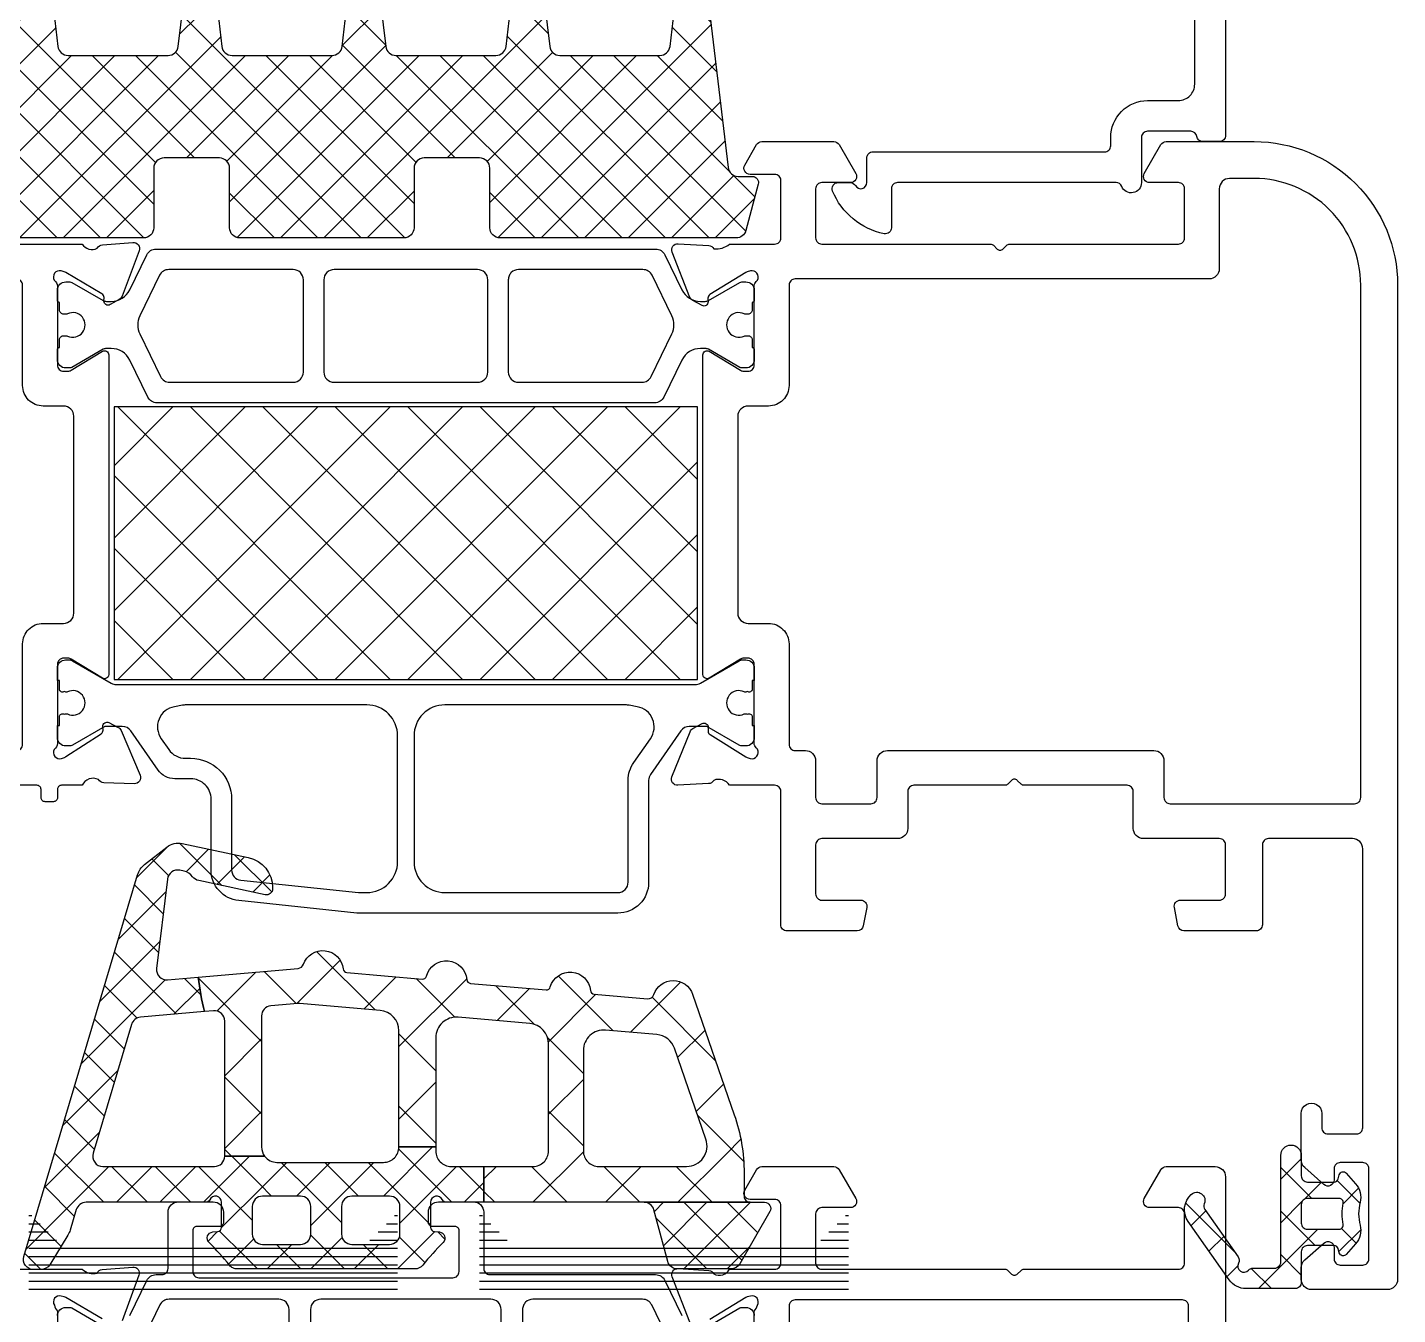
# Model space of a CAD drawing. Header units: millimetres. Extents: x -83618 to -12593, y -3271 to 55593.
# Drawn here: x -16772.8 to -16705.9, y 11084.3 to 11147.1 of the extents above; entities that cross this region are included whole.
import ezdxf

# ---------------------------------------------------------------- set-up
doc = ezdxf.new("R2010")
doc.units = ezdxf.units.MM

# ---------------------------------------------------------------- blocks, each defined once
blk = doc.blocks.new('ATN-W72-0102', base_point=(1541.26, 764.5))
at = {"color": 1, "linetype": 'Continuous'}
for points in [[(1551.725704, 795.5), (1557.465222, 795.5, 0.266099), (1558.195243, 795.311813, -0.264672), (1558.440097, 795.479579), (1559.930295, 795.604, -0.548647), (1560.236745, 795.201292), (1559.416378, 792.974871, -0.176356)], [(1558.439198, 793.083839), (1556.665899, 794.117054, 0.065577), (1556.593625, 794.147322), (1556.438795, 794.189467, 0.688523), (1556.108302, 793.736758, 0.10275), (1556.260016, 793.452776), (1556.26, 789.6, 0.414231)], [(1590.26, 789.6), (1590.26, 793.452786, 0.119986), (1590.41515, 793.742207, 0.6885), (1590.075018, 794.187712), (1589.921088, 794.142245, 0.065562), (1589.849499, 794.110435), (1588.098777, 793.039452, 0.267966)], [(1587.124151, 792.909576), (1586.256239, 795.117906, -0.548631), (1586.554006, 795.527066), (1588.04654, 795.43462, -0.264661), (1588.294916, 795.272135, 0.425512), (1589.054787, 795.500005), (1591.26, 795.5, 0.414244), (1591.56, 795.800031), (1591.56, 798.6, 0.414235), (1591.259978, 798.9), (1590.06, 798.9, -0.57735), (1589.800192, 799.35), (1590.377543, 800.35, -0.267963), (1590.637365, 800.5), (1594.15171, 800.5, -0.267949), (1594.411517, 800.35), (1595.219808, 798.95, -0.57735), (1594.96, 798.5), (1593.56, 798.5, 0.414214), (1593.26, 798.2), (1593.26, 795.8, 0.414227), (1593.560013, 795.5), (1602.494315, 795.5, -0.198912), (1602.635736, 795.441421), (1602.818579, 795.258579, 0.414242), (1603.101435, 795.258592), (1603.284264, 795.441421, -0.198946), (1603.425711, 795.5), (1610.96, 795.5, 0.414214), (1611.26, 795.8), (1611.26, 798.2, 0.414263), (1610.959949, 798.5), (1609.56, 798.5, -0.577387), (1609.300209, 798.950029), (1610.108483, 800.35, -0.267963), (1610.368306, 800.5), (1612.76, 800.5, -0.414225), (1613.26, 800), (1613.26, 800), (1613.26, 765, -0.414225)]]:
    blk.add_lwpolyline(points, format="xyb", dxfattribs=at)
at = {"color": 4, "linetype": 'Continuous'}
for points in [[(1588.024195, 792.72248), (1589.55359, 793.605476, -0.131652), (1589.65359, 793.632271), (1589.86, 793.632271, -0.414229), (1590.26, 793.23225)], [(1556.26, 793.232271, -0.414241), (1556.660038, 793.632271), (1556.86641, 793.632271, -0.131701), (1556.966443, 793.605457), (1558.495833, 792.722463, 0.131662)], [(1559.784433, 793.242114), (1560.622784, 794.95235, -0.286221), (1561.071769, 795.232271), (1561.36, 795.232271, 0.414242), (1561.66, 795.532301), (1561.66, 798.282271, -0.414214), (1562.16, 798.782271), (1563.859987, 798.782271), (1563.859987, 798.782271, -0.414221), (1564.36, 798.282271), (1564.36, 797.782271, -0.414214), (1564.16, 797.582271), (1563.06, 797.582271, 0.414245), (1562.86, 797.38225), (1562.86, 795.382271, 0.414214), (1563.16, 795.082271), (1575.56, 795.082271, 0.414214), (1575.86, 795.382271), (1575.86, 797.382271, 0.414242), (1575.65998, 797.582271), (1574.56, 797.582271, -0.414245), (1574.36, 797.782293), (1574.36, 798.282271, -0.414214), (1574.86, 798.782271), (1576.56, 798.782271, -0.414227), (1577.06, 798.282249), (1577.06, 795.532271, 0.41425), (1577.360037, 795.232271), (1585.448256, 795.232271, -0.276785), (1585.901734, 794.954553), (1586.735567, 793.242114, 0.286213)]]:
    blk.add_lwpolyline(points, format="xyb", dxfattribs=at)
for points in [[(1561.259601, 793.75235), (1560.389358, 791.977054, 0.227965), (1560.38284, 791.110265), (1561.322134, 789.118962, 0.290275), (1561.77435, 788.832271), (1567.059965, 788.832271, 0.414234), (1567.56, 789.332271), (1567.56, 793.532271, 0.414214), (1567.06, 794.032271), (1561.708579, 794.032271, 0.286217), (1561.259601, 793.75235)], [(1577.763561, 793.885817, 0.198918), (1577.41, 794.032271), (1569.11, 794.032271, 0.414214), (1568.61, 793.532271), (1568.61, 789.332271, 0.414214), (1569.11, 788.832271), (1577.409979, 788.832271, 0.414226), (1577.91, 789.332271), (1577.91, 793.532251, 0.198918), (1577.763561, 793.885817)], [(1579.106447, 793.885825, 0.098491), (1578.99806, 793.723613, 0.098491), (1578.96, 793.532271), (1578.96, 789.332271, 0.414214), (1579.46, 788.832271), (1584.74563, 788.832271, 0.290286), (1585.197866, 789.118962), (1586.137146, 791.110236, 0.227969), (1586.130649, 791.977041), (1585.260399, 793.75235, 0.286208), (1584.811439, 794.032271), (1579.46, 794.032271, 0.198912), (1579.106447, 793.885825)]]:
    blk.add_lwpolyline(points, format="xyb", close=True, dxfattribs=at)
at = {"color": 1, "linetype": 'Continuous'}
blk.add_lwpolyline([(1611.159978, 794), (1592.26, 794, 0.414214), (1591.96, 793.7), (1591.96, 788.600034, -0.414223), (1590.96, 787.6), (1589.960015, 787.6, 0.414223), (1589.46, 787.1), (1589.46, 777.900019, 0.414225), (1589.96, 777.4), (1590.96, 777.4, -0.414214), (1591.96, 776.4), (1591.96, 771.300029, 0.414242), (1592.26, 771), (1611.16, 771, 0.414214), (1611.46, 771.3), (1611.46, 793.7, 0.414235), (1611.159978, 794)], format="xyb", close=True, dxfattribs=at)
blk = doc.blocks.new('*U13')
at = {"color": 7, "linetype": 'Continuous'}
for p, q in [((3450.73484, 1821.648558), (3460.673223, 1831.586941)), ((3450.73484, 1825.184092), (3457.137689, 1831.586941)), ((3450.73484, 1828.719626), (3453.602155, 1831.586941)), ((3450.920888, 1818.299072), (3464.208757, 1831.586941)), ((3450.920888, 1831.586941), (3464.208757, 1818.299072)), ((3454.456422, 1818.299072), (3467.744291, 1831.586941)), ((3454.456422, 1831.586941), (3467.744291, 1818.299072)), ((3457.991956, 1818.299072), (3471.279825, 1831.586941)), ((3457.991956, 1831.586941), (3471.279825, 1818.299072)), ((3461.52749, 1818.299072), (3474.815359, 1831.586941)), ((3461.52749, 1831.586941), (3474.815359, 1818.299072)), ((3465.063024, 1818.299072), (3478.350893, 1831.586941)), ((3465.063024, 1831.586941), (3478.350893, 1818.299072)), ((3468.598558, 1831.586941), (3479.205159, 1820.98034)), ((3472.134091, 1831.586941), (3479.205159, 1824.515873)), ((3475.669625, 1831.586941), (3479.205159, 1828.051407)), ((3468.598558, 1818.299072), (3479.205159, 1828.905674)), ((3450.73484, 1828.237455), (3460.673223, 1818.299072)), ((3472.134091, 1818.299072), (3479.205159, 1825.37014)), ((3450.73484, 1824.701922), (3457.137689, 1818.299072)), ((3475.669625, 1818.299072), (3479.205159, 1821.834606)), ((3450.73484, 1821.166388), (3453.602155, 1818.299072)), ((3479.198088, 1818.292001), (3479.21223, 1818.306143))]:
    blk.add_line(p, q, dxfattribs=at)
blk = doc.blocks.new('ATN-W72-0202', base_point=(3432.97, 1788.53))
at = {"color": 1, "linetype": 'Continuous'}
blk.add_lwpolyline([(3443.535714, 1839.53), (3449.175222, 1839.53, 0.385731), (3449.914778, 1839.329331, -0.264652), (3450.160742, 1839.49543), (3451.651772, 1839.60974, -0.548668), (3451.955477, 1839.204945), (3451.120032, 1836.984158, -0.176365), (3450.986403, 1836.828362), (3450.538005, 1836.575867, -0.57735), (3450.239884, 1836.752287), (3450.241746, 1836.925482, 0.268018), (3450.14357, 1837.099779), (3448.377364, 1838.144974, 0.065553), (3448.305325, 1838.175724), (3448.150756, 1838.218926, 0.6885), (3447.81719, 1837.768485, -0.174289), (3447.97, 1837.482786), (3447.97, 1833.63, 0.41423), (3448.270017, 1833.33), (3448.485923, 1833.33, 0.06843), (3448.566895, 1833.341134, 0.06843), (3448.641856, 1833.373709), (3450.166061, 1834.30087, -0.585007), (3450.47, 1834.13), (3450.47, 1818.53, -0.585049), (3450.16604, 1818.359143), (3448.641831, 1819.286306, 0.137524), (3448.485871, 1819.33), (3448.27, 1819.33, 0.414284), (3447.97, 1819.029927), (3447.97, 1815.177214, -0.220161), (3447.810446, 1814.880438, 0.688567), (3448.16322, 1814.444851), (3448.315736, 1814.49468, 0.065609), (3448.386433, 1814.528553), (3450.105795, 1815.64909, 0.267949), (3450.196303, 1815.827438), (3450.186958, 1816.000391, -0.57738), (3450.477192, 1816.189522), (3450.936107, 1815.956631, -0.176327), (3451.076304, 1815.806775), (3452.006965, 1813.624128, -0.548664), (3451.72098, 1813.206629), (3450.226443, 1813.256391, -0.264651), (3449.973531, 1813.411705, 0.421506), (3449.175222, 1813.13), (3448.17, 1813.13, 0.414278), (3447.97, 1812.929956), (3447.97, 1812.53, -0.414254), (3447.769973, 1812.33), (3447.37, 1812.33, -0.414242), (3447.17, 1812.53002), (3447.17, 1812.93, 0.414214), (3446.97, 1813.13), (3443.577107, 1813.13, -0.198938)], format="xyb", dxfattribs=at)
for points in [[(3513.37, 1837.53), (3513.37, 1789.03, -0.414233), (3512.869966, 1788.53), (3509.17, 1788.53, -0.414248), (3508.67, 1789.030059), (3508.67, 1789.60483, -0.214804), (3508.838642, 1789.979265), (3509.771167, 1790.804645, -0.646406), (3510.27, 1790.579982), (3510.27, 1790.03, 0.414214), (3510.57, 1789.73), (3511.67, 1789.73, 0.414214), (3511.97, 1790.03), (3511.97, 1794.43, 0.414214), (3511.67, 1794.73), (3510.57, 1794.73, 0.414256), (3510.27, 1794.429957), (3510.27, 1793.88, -0.646401), (3509.771156, 1793.655364), (3508.838611, 1794.480762, -0.214804), (3508.67, 1794.855212), (3508.67, 1797.13, -1.000018), (3509.67, 1797.129982), (3509.67, 1796.43, 0.41423), (3509.970017, 1796.13), (3511.37, 1796.13, 0.414214), (3511.67, 1796.43), (3511.67, 1810.03, 0.414214), (3511.17, 1810.53), (3507.07, 1810.53, 0.414214), (3506.77, 1810.23), (3506.77, 1806.33, -0.414263), (3506.469949, 1806.03), (3502.944942, 1806.03, -0.359071), (3502.650447, 1806.272793), (3502.475512, 1807.172757, -0.471658), (3502.770027, 1807.53), (3504.67, 1807.53, 0.414246), (3504.97, 1807.830033), (3504.97, 1810.23, 0.414244), (3504.669969, 1810.53), (3500.97, 1810.53, -0.414225), (3500.47, 1811.030019), (3500.47, 1812.83, 0.414248), (3500.169965, 1813.13), (3495.135685, 1813.13, -0.198944), (3494.994247, 1813.188596), (3494.811421, 1813.371421, 0.414284), (3494.528545, 1813.371387), (3494.345736, 1813.188579, -0.198912), (3494.204315, 1813.13), (3489.77, 1813.13, 0.41425), (3489.47, 1812.829963), (3489.47, 1811.03, -0.414214), (3488.97, 1810.53), (3485.27, 1810.53, 0.414239), (3484.97, 1810.229974), (3484.97, 1807.83, 0.414214), (3485.27, 1807.53), (3487.17, 1807.53, -0.471685), (3487.464478, 1807.172705), (3487.289546, 1806.272757, -0.359037), (3486.995058, 1806.03), (3483.57, 1806.03, -0.414214), (3483.27, 1806.33), (3483.27, 1812.83, 0.414231), (3482.969982, 1813.13), (3480.764778, 1813.13, 0.367525), (3479.994462, 1813.372174, -0.264651), (3479.744854, 1813.211604), (3478.251645, 1813.130586, -0.548619), (3477.95703, 1813.542014), (3478.841829, 1815.743652, -0.17635), (3478.978885, 1815.89642), (3479.43282, 1816.138856, -0.577416), (3479.726929, 1815.955789), (3479.721205, 1815.782719, 0.267949), (3479.815425, 1815.606303), (3481.557916, 1814.521937, 0.065606), (3481.629312, 1814.489569), (3481.782818, 1814.442947, 0.68856), (3482.126325, 1814.885877), (3482.07, 1814.953607, -0.213422), (3481.97, 1815.177214), (3481.97, 1819.03, 0.414268), (3481.669945, 1819.33), (3481.454077, 1819.33, 0.137513), (3481.298136, 1819.286285), (3479.773939, 1818.35913, -0.585007), (3479.47, 1818.53), (3479.47, 1834.13, -0.585007), (3479.773939, 1834.30087), (3481.298169, 1833.373694, 0.137531), (3481.454137, 1833.33), (3481.67, 1833.33, 0.414246), (3481.97, 1833.630033), (3481.97, 1837.482786, -0.213422), (3482.07, 1837.706393), (3482.125601, 1837.772939, 0.688557), (3481.784149, 1838.217454), (3481.630394, 1838.171559, 0.065557), (3481.558902, 1838.139547), (3479.811252, 1837.063546, 0.267949), (3479.716189, 1836.887583), (3479.721085, 1836.714447, -0.57735), (3479.426102, 1836.53283), (3478.973309, 1836.77745, -0.176338), (3478.837005, 1836.930872), (3477.962763, 1839.136709, -0.548662), (3478.259385, 1839.546719), (3479.752149, 1839.458555, -0.264675), (3480.000998, 1839.296767, 0.199477), (3480.764804, 1839.529992), (3482.97, 1839.53, 0.414248), (3483.27, 1839.830035), (3483.27, 1842.63, 0.414214), (3482.97, 1842.93), (3481.77, 1842.93, -0.577364), (3481.510199, 1843.380011), (3482.087543, 1844.38, -0.267981), (3482.347386, 1844.53), (3485.86171, 1844.53, -0.267963), (3486.121525, 1844.379987), (3486.929808, 1842.98, -0.577377), (3486.669976, 1842.53), (3485.27, 1842.53, 0.414225), (3484.97, 1842.229989), (3484.97, 1839.83, 0.414224), (3485.27001, 1839.53), (3493.504315, 1839.53, -0.198912), (3493.645736, 1839.471421), (3493.828579, 1839.288579, 0.414251), (3494.111439, 1839.288597), (3494.294264, 1839.471421, -0.198958), (3494.435721, 1839.53), (3502.67, 1839.53, 0.414246), (3502.97, 1839.830034), (3502.97, 1842.23, 0.414214), (3502.67, 1842.53), (3501.27, 1842.53, -0.57735), (3501.010192, 1842.98), (3501.818483, 1844.38, -0.267949), (3502.07829, 1844.53), (3506.37, 1844.53, -0.414214), (3513.37, 1837.53)], [(3484.97, 1814.329974), (3484.97, 1812.53, 0.414214), (3485.27, 1812.23), (3487.67, 1812.23, 0.414233), (3487.97, 1812.53002), (3487.97, 1814.33, -0.41423), (3488.470028, 1814.83), (3501.47, 1814.83, -0.41423), (3501.97, 1814.329973), (3501.97, 1812.53, 0.414244), (3502.270031, 1812.23), (3511.27, 1812.23, 0.414246), (3511.57, 1812.530033), (3511.57, 1837.53, 0.414214), (3506.37, 1842.73), (3505.17, 1842.73, 0.414214), (3504.67, 1842.23), (3504.67, 1838.33, -0.414214), (3504.17, 1837.83), (3483.97, 1837.83, 0.414214), (3483.67, 1837.53), (3483.67, 1832.63, -0.414221), (3482.669973, 1831.63), (3481.67, 1831.63, 0.414214), (3481.17, 1831.13), (3481.17, 1821.53, 0.414214), (3481.67, 1821.03), (3482.67, 1821.03, -0.414224), (3483.67, 1820.029964), (3483.67, 1815.13, 0.414214), (3483.97, 1814.83), (3484.47, 1814.83, -0.414229), (3484.97, 1814.329974)], [(3448.623549, 1831.483557, 0.198915), (3448.269989, 1831.63), (3447.27, 1831.63, -0.414214), (3446.27, 1832.63), (3446.27, 1837.53, 0.414246), (3445.969967, 1837.83), (3435.07, 1837.83, 0.414234), (3434.77, 1837.529979), (3434.77, 1823.43, 0.414214), (3435.07, 1823.13), (3438.87, 1823.13, -0.414214), (3439.87, 1822.13), (3439.87, 1815.13, 0.414214), (3440.17, 1814.83), (3445.97, 1814.83, 0.414214), (3446.27, 1815.13), (3446.27, 1820.03, -0.414214), (3447.27, 1821.03), (3448.27, 1821.03, 0.414214), (3448.77, 1821.53), (3448.77, 1831.13, 0.198915), (3448.623549, 1831.483557)]]:
    blk.add_lwpolyline(points, format="xyb", close=True, dxfattribs=at)
at = {"color": 4, "linetype": 'Continuous'}
for points in [[(3452.779172, 1839.286941), (3477.163207, 1839.286941, -0.286745), (3477.612604, 1839.006127), (3478.445435, 1837.29857, 0.286762), (3479.344292, 1836.736941), (3479.585357, 1836.736941, 0.131652), (3479.735357, 1836.777134), (3481.264779, 1837.660146, -0.131696), (3481.364814, 1837.686941), (3481.57119, 1837.686941, -0.414275), (3481.97119, 1837.286857), (3481.97119, 1836.786941, -0.414248), (3481.871178, 1836.686941), (3481.87119, 1836.311941, -0.414254), (3481.671162, 1836.111941), (3481.559383, 1836.111941, -0.109552), (3481.474835, 1836.130691, 1.569922), (3481.474835, 1835.043191, -0.109552), (3481.559383, 1835.061941), (3481.67119, 1835.061941, -0.414289), (3481.87119, 1834.86189), (3481.87119, 1834.486941, -0.414257), (3481.97119, 1834.386926), (3481.97119, 1833.886941, -0.414214), (3481.57119, 1833.486941), (3481.364779, 1833.486941, -0.131669), (3481.264769, 1833.513742), (3479.735357, 1834.396749, 0.13168), (3479.585324, 1834.436941), (3479.346059, 1834.436941, 0.286749), (3478.447259, 1833.875301), (3477.565661, 1832.067756, -0.286745), (3477.116264, 1831.786941), (3452.826116, 1831.786941, -0.286758), (3452.376708, 1832.067777), (3451.495114, 1833.875312, 0.286755), (3450.596285, 1834.436941), (3450.357023, 1834.436941, 0.131652), (3450.207023, 1834.396749), (3448.6776, 1833.513736, -0.131678), (3448.57758, 1833.486941), (3448.37119, 1833.486941, -0.414238), (3447.97119, 1833.886975), (3447.97119, 1834.386941, -0.414244), (3448.0712, 1834.486941), (3448.07119, 1834.861941, -0.41428), (3448.271235, 1835.061941), (3448.382996, 1835.061941, -0.109621), (3448.467593, 1835.043168, 1.569922), (3448.467495, 1836.130668, -0.109552), (3448.382942, 1836.111941), (3448.27119, 1836.111941, -0.414259), (3448.07119, 1836.311972), (3448.07119, 1836.686941, -0.198933), (3448.000473, 1836.716236, -0.198933), (3447.97119, 1836.786957), (3447.97119, 1837.286941, -0.414259), (3448.371251, 1837.686941), (3448.5776, 1837.686941, -0.131652), (3448.6776, 1837.660146), (3450.207023, 1836.777134, 0.131696), (3450.357075, 1836.736941), (3450.59815, 1836.736941, 0.286761), (3451.49697, 1837.298623), (3452.329775, 1839.006127, -0.286745), (3452.779172, 1839.286941)], [(3451.886416, 1835.585065, 0.113936), (3451.987622, 1835.146694), (3453.001581, 1833.067769, 0.286753), (3453.450985, 1832.786941), (3459.47119, 1832.786941, 0.414214), (3459.97119, 1833.286941), (3459.97119, 1837.786927, 0.414222), (3459.47119, 1838.286941), (3453.404077, 1838.286941, 0.286765), (3452.954645, 1838.006127), (3451.987622, 1836.023436, 0.113936), (3451.886416, 1835.585065)], [(3468.97119, 1833.286962), (3468.97119, 1837.786941, 0.414226), (3468.471168, 1838.286941), (3461.47119, 1838.286941, 0.414214), (3460.97119, 1837.786941), (3460.97119, 1833.286941, 0.414232), (3461.471222, 1832.786941), (3468.47119, 1832.786941, 0.414226), (3468.97119, 1833.286962)], [(3470.117636, 1838.140495, 0.098491), (3470.00925, 1837.978283, 0.098491), (3469.97119, 1837.786941), (3469.97119, 1833.286941, 0.414214), (3470.47119, 1832.786941), (3476.491376, 1832.786941, 0.286755), (3476.940791, 1833.067756), (3477.954757, 1835.146694, 0.230868), (3477.954757, 1836.023436), (3476.987743, 1838.00611, 0.286756), (3476.538337, 1838.286941), (3470.47119, 1838.286941, 0.198912), (3470.117636, 1838.140495)], [(3475.32, 1806.899072), (3462.631977, 1806.899072, -0.026186), (3462.579713, 1806.901811), (3456.813207, 1807.507895, -0.185339), (3455.855282, 1807.995982, -0.185339), (3455.47, 1808.999678), (3455.47, 1812.449072, 0.414229), (3454.469947, 1813.449072), (3453.700525, 1813.449072, -0.244698), (3452.881373, 1813.875496), (3451.543721, 1815.78586, 0.244704), (3451.134135, 1815.999072), (3450.276217, 1815.999072), (3448.700384, 1815.089265, -0.131652), (3448.550384, 1815.049072), (3448.37, 1815.049072, -0.414229), (3447.97, 1815.449093), (3447.97, 1816.049072), (3448.07, 1816.049072), (3448.07, 1816.474072, -0.608223), (3448.306541, 1816.59659, -0.272996), (3448.458466, 1816.609072, 1.595433), (3448.458466, 1817.689072, -0.272995), (3448.306541, 1817.701554, -0.608287), (3448.07, 1817.8241), (3448.07, 1818.249072), (3447.97, 1818.249072), (3447.97, 1818.849072, -0.414235), (3448.370028, 1819.249072), (3448.550384, 1819.249072, -0.131652), (3448.700384, 1819.20888), (3450.593205, 1818.11606, 0.131652), (3450.843205, 1818.049072), (3479.096795, 1818.049072, 0.131652), (3479.346795, 1818.11606), (3481.239615, 1819.20888, -0.131693), (3481.389663, 1819.249072), (3481.57, 1819.249072, -0.414238), (3481.97, 1818.849038), (3481.97, 1818.249072), (3481.87, 1818.249072), (3481.87, 1817.824072, -0.608223), (3481.633458, 1817.701554, -0.272995), (3481.481534, 1817.689072, 1.595433), (3481.481534, 1816.609072, -0.272995), (3481.633458, 1816.59659, -0.608289), (3481.87, 1816.474044), (3481.87, 1816.049072), (3481.97, 1816.049072), (3481.97, 1815.449072, -0.414235), (3481.569971, 1815.049072), (3481.389615, 1815.049072, -0.131701), (3481.239565, 1815.089293), (3479.663782, 1815.999072), (3478.805854, 1815.999072, 0.244721), (3478.396254, 1815.785826), (3476.910424, 1813.663841, 0.153915), (3476.82, 1813.377052), (3476.82, 1808.399072, -0.414218), (3475.32, 1806.899072)], [(3455.884198, 1813.863301, -0.198915), (3456.47, 1812.449072), (3456.47, 1808.999678, 0.383864), (3456.917735, 1808.502417), (3462.658181, 1807.899072), (3463.07, 1807.899072, 0.414214), (3464.57, 1809.399072), (3464.57, 1815.549072, 0.414214), (3463.07, 1817.049072), (3454.246696, 1817.049072, 0.043664), (3454.073037, 1817.033878), (3453.676304, 1816.963923, 0.548619), (3453.0308, 1815.405539), (3453.40194, 1814.875496, 0.244709), (3454.22113, 1814.449072), (3454.47, 1814.449072, -0.198915), (3455.884198, 1813.863301)], [(3475.780474, 1817.045266, 0.021824), (3475.693303, 1817.049072), (3466.870027, 1817.049072, 0.414219), (3465.37, 1815.549072), (3465.37, 1809.399072, 0.414214), (3466.87, 1807.899072), (3475.32, 1807.899072, 0.414214), (3475.82, 1808.399072), (3475.82, 1813.377019, -0.15392), (3476.091272, 1814.237417), (3476.909159, 1815.405482, 0.548641), (3476.263695, 1816.963923), (3475.866982, 1817.033875, 0.021824), (3475.780474, 1817.045266)]]:
    blk.add_lwpolyline(points, format="xyb", close=True, dxfattribs=at)
at = {"color": 7, "linetype": 'Continuous'}
blk.add_lwpolyline([(3479.205159, 1831.586941), (3450.73484, 1831.586941), (3450.73484, 1818.299072), (3479.205159, 1818.299072), (3479.205159, 1831.586941)], close=True, dxfattribs=at)
at = {"color": 7}
blk.add_blockref('*U13', (0, 0), dxfattribs=at)
blk = doc.blocks.new('*U14')
at = {"color": 3, "linetype": 'Continuous'}
for p, q in [((4370.998242, 2312.05774), (4372.527475, 2313.586973)), ((4373.093, 2313.737757), (4375.159044, 2311.671714)), ((4371.737075, 2312.972362), (4372.552968, 2312.156469)), ((4373.405849, 2312.344027), (4374.507723, 2313.445901)), ((4374.908179, 2311.725036), (4376.257184, 2313.074042)), ((4375.775692, 2313.176386), (4377.587723, 2311.364355)), ((4370.890799, 2311.697317), (4372.292993, 2310.295124)), ((4376.65764, 2311.353177), (4377.494359, 2312.189896)), ((4370.097301, 2309.035479), (4372.424012, 2311.36219)), ((4370.40365, 2310.063146), (4372.061011, 2308.405785)), ((4369.196361, 2306.013218), (4372.127089, 2308.943946)), ((4369.916501, 2308.428975), (4372.943568, 2305.401908)), ((4368.29542, 2302.990957), (4372.379412, 2307.074949)), ((4373.324894, 2307.141903), (4374.12958, 2306.337217)), ((4369.429352, 2306.794803), (4371.017883, 2305.206273)), ((4372.816545, 2305.390762), (4374.076291, 2306.650508)), ((4368.942203, 2305.160632), (4370.389144, 2303.713691)), ((4368.455054, 2303.526461), (4369.901995, 2302.07952)), ((4367.394479, 2299.968696), (4370.070473, 2302.64469)), ((4367.967905, 2301.892289), (4369.414846, 2300.445349)), ((4367.480756, 2300.258118), (4368.927697, 2298.811177)), ((4366.493539, 2296.946435), (4369.169533, 2299.622429)), ((4383.03699, 2296.519323), (4385.43699, 2298.919323)), ((4366.993607, 2298.623947), (4369.398231, 2296.219323)), ((4375.412939, 2297.380554), (4376.501708, 2298.469323)), ((4375.633512, 2298.469323), (4377.002061, 2297.100774)), ((4383.781485, 2298.806632), (4386.368794, 2296.219323)), ((4365.592598, 2293.924174), (4369.637747, 2297.969323)), ((4369.769551, 2297.969323), (4371.519551, 2296.219323)), ((4370.009068, 2296.219323), (4371.759068, 2297.969323)), ((4371.890872, 2297.969323), (4373.640872, 2296.219323)), ((4372.130388, 2296.219323), (4373.609187, 2297.698122)), ((4373.609187, 2297.698122), (4373.880388, 2297.969323)), ((4374.012192, 2297.969323), (4374.427457, 2297.554058)), ((4374.427457, 2297.554058), (4376.64, 2295.341515)), ((4377.216692, 2297.062987), (4378.323029, 2298.169323)), ((4378.054833, 2298.169323), (4379.576665, 2296.647491)), ((4379.020445, 2296.745419), (4380.444349, 2298.169323)), ((4380.176153, 2298.169323), (4381.826153, 2296.519323)), ((4380.824197, 2296.427851), (4382.565669, 2298.169323)), ((4382.297473, 2298.169323), (4385.34, 2295.126797)), ((4383.84, 2295.201013), (4386.60831, 2297.969323)), ((4386.740114, 2297.969323), (4387.94, 2296.769437)), ((4366.506458, 2296.989775), (4367.953399, 2295.542835)), ((4374.251708, 2296.219323), (4375.412939, 2297.380554)), ((4375.139852, 2294.986146), (4377.216692, 2297.062987)), ((4377.002061, 2297.100774), (4377.583512, 2296.519323)), ((4386.97963, 2296.219323), (4387.94, 2297.179693)), ((4378.794349, 2296.519323), (4379.020445, 2296.745419)), ((4379.49, 2295.093654), (4380.824197, 2296.427851)), ((4379.576665, 2296.647491), (4380.99, 2295.234156)), ((4366.019309, 2295.355604), (4367.303624, 2294.07129)), ((4374.479443, 2294.325738), (4374.947432, 2294.793727)), ((4375.03972, 2294.820474), (4376.219369, 2293.640826)), ((4375.480769, 2293.205743), (4376.702424, 2294.427399)), ((4379.48699, 2292.969323), (4381.019048, 2294.501382)), ((4379.487118, 2294.615717), (4381.133512, 2292.969323)), ((4383.72963, 2292.969323), (4385.552307, 2294.792)), ((4383.819124, 2294.526353), (4385.062742, 2293.282735)), ((4385.686541, 2294.780256), (4386.036705, 2294.430092)), ((4365.53216, 2293.721433), (4366.316541, 2292.937052)), ((4376.219369, 2293.640826), (4376.890872, 2292.969323)), ((4377.365669, 2292.969323), (4378.565669, 2294.169323)), ((4377.812192, 2294.169323), (4379.012192, 2292.969323)), ((4381.60831, 2292.969323), (4382.80831, 2294.169323)), ((4382.054833, 2294.169323), (4383.254833, 2292.969323))]:
    blk.add_line(p, q, dxfattribs=at)
blk = doc.blocks.new('*U15')
at = {"color": 3, "linetype": 'Continuous'}
for p, q in [((4396.259136, 2295.77374), (4396.704719, 2296.219323)), ((4396.707424, 2294.100708), (4398.826039, 2296.219323)), ((4397.697359, 2292.969323), (4400.947359, 2296.219323)), ((4397.697359, 2296.219323), (4400.526316, 2293.390366)), ((4399.81868, 2296.219323), (4401.302773, 2294.73523)), ((4396.346072, 2295.44929), (4398.826039, 2292.969323)), ((4399.81868, 2292.969323), (4400.91781, 2294.068454))]:
    blk.add_line(p, q, dxfattribs=at)
blk = doc.blocks.new('*U16')
at = {"color": 7, "linetype": 'Continuous'}
for p, q in [((4379.774604, 2308.453904), (4382.627934, 2305.600574)), ((4378.819317, 2305.917516), (4380.928022, 2308.026222)), ((4374.007085, 2307.150355), (4377.09, 2304.06744)), ((4374.912933, 2305.546667), (4376.814378, 2307.448112)), ((4377.210134, 2307.48284), (4378.778996, 2305.913978)), ((4382.085244, 2305.64791), (4383.654794, 2307.21746)), ((4383.79, 2303.817132), (4387.100411, 2307.127543)), ((4384.631801, 2307.13224), (4386.515627, 2305.248414)), ((4391.567253, 2307.267857), (4394.248111, 2304.586999)), ((4395.092791, 2304.513321), (4397.547818, 2306.968348)), ((4388.505193, 2306.794382), (4390.403165, 2304.896411)), ((4388.589018, 2305.080616), (4390.158568, 2306.650166)), ((4391.088489, 2304.044553), (4393.410455, 2306.366519)), ((4396.148134, 2306.22251), (4399.251093, 2303.119551)), ((4383.79, 2304.438508), (4385.59, 2302.638508)), ((4391.04421, 2304.255366), (4392.793397, 2302.506178)), ((4397.396108, 2303.281104), (4398.732408, 2304.617404)), ((4375.29, 2302.3882), (4377.09, 2304.1882)), ((4375.29, 2302.331906), (4377.09, 2300.531906)), ((4383.79, 2300.281598), (4385.59, 2302.081598)), ((4391.093397, 2300.513927), (4392.793397, 2302.213927)), ((4398.438804, 2300.788266), (4399.641802, 2301.991264)), ((4383.79, 2300.902974), (4385.59, 2299.102974)), ((4375.29, 2298.852666), (4377.09, 2300.652666)), ((4391.093397, 2300.670644), (4392.793397, 2298.970644)), ((4398.305502, 2300.654964), (4398.438804, 2300.788266)), ((4398.371905, 2300.463204), (4399.011068, 2299.824041)), ((4399.011068, 2299.824041), (4400.621867, 2298.213242)), ((4399.755611, 2298.56954), (4400.481871, 2299.295799)), ((4375.29, 2298.796372), (4375.617049, 2298.469323)), ((4390.334327, 2296.219323), (4392.794458, 2298.679454)), ((4397.405395, 2296.219323), (4399.755611, 2298.56954)), ((4387.94, 2297.36053), (4388.548793, 2297.969323)), ((4390.259184, 2297.969323), (4392.009184, 2296.219323)), ((4393.794718, 2297.969323), (4395.544718, 2296.219323)), ((4393.869861, 2296.219323), (4395.619861, 2297.969323)), ((4397.330252, 2297.969323), (4399.080252, 2296.219323)), ((4387.94, 2296.752974), (4388.473651, 2296.219323)), ((4400.933858, 2296.212252), (4400.934176, 2296.212571))]:
    blk.add_line(p, q, dxfattribs=at)
blk = doc.blocks.new('ATN-FRK-195', base_point=(4365.469129, 2292.937052))
at = {"color": 3, "linetype": 'Continuous'}
for points in [[(4365.489967, 2293.579891), (4371.038179, 2312.19171, -0.155732), (4371.380928, 2312.694109), (4372.475407, 2313.54921, -0.221695), (4373.216623, 2313.720333), (4376.44137, 2313.034892, -0.354153), (4377.629502, 2311.567486), (4377.629502, 2311.517071, -0.477053), (4377.267055, 2311.223642), (4374.025473, 2311.912661, -0.182676), (4373.72797, 2312.10369, 0.182685), (4373.311442, 2312.371136), (4373.101046, 2312.415857, 0.440011), (4372.500817, 2311.987718), (4371.965638, 2307.629031, 0.477056), (4372.505619, 2307.07001), (4374.001119, 2307.201243, 0.0321), (4374.304984, 2305.521375), (4371.175714, 2305.246776, 0.307572), (4370.740259, 2304.891529), (4368.868371, 2298.612162, 0.501883), (4369.347584, 2297.969323), (4374.79, 2297.969323, 0.414214), (4375.29, 2298.469323), (4377.24, 2298.469323, 0.23608), (4377.840033, 2298.169323), (4383.04, 2298.169323, 0.414214), (4383.79, 2298.919323), (4385.59, 2298.919323), (4385.59, 2298.719323, 0.414224), (4386.340027, 2297.969323), (4387.94, 2297.969323), (4387.94, 2296.219323), (4386.098258, 2296.219323, -0.298217), (4385.914955, 2296.339323, 0.812836), (4385.34, 2296.219323), (4385.34, 2294.993841, 0.388879), (4385.522569, 2294.794602), (4385.766147, 2294.773291, -0.635661), (4385.952982, 2294.263154, 0.024857), (4384.957156, 2293.154158, -0.225935), (4384.568993, 2292.969323), (4375.911007, 2292.969323, -0.111569), (4375.696032, 2293.017897, -0.111569), (4375.522826, 2293.15418, 0.024857), (4374.526999, 2294.263174, -0.635697), (4374.713912, 2294.773297), (4374.957431, 2294.794602, 0.38895), (4375.14, 2294.99389), (4375.14, 2296.219323, 0.812836), (4374.565045, 2296.339323, -0.298257), (4374.381713, 2296.219323), (4368.527754, 2296.219323, 0.331721), (4368.048575, 2295.862108), (4367.750804, 2294.863218, -0.065567), (4367.644163, 2294.624841), (4366.752275, 2293.175064, -0.260483), (4366.326409, 2292.937052), (4365.969129, 2292.937052, -0.501867), (4365.489967, 2293.579891)], [(4376.786424, 2294.315792, 0.198929), (4377.14, 2294.169323), (4378.98995, 2294.169323, 0.414243), (4379.49, 2294.669323), (4379.49, 2296.019226, 0.41427), (4378.99, 2296.519323), (4377.140047, 2296.519323, 0.414241), (4376.64, 2296.019323), (4376.64, 2294.669387, 0.198929), (4376.786424, 2294.315792)], [(4381.136447, 2296.372877, 0.198912), (4380.99, 2296.019323), (4380.99, 2294.669356, 0.414233), (4381.49, 2294.169323), (4383.339967, 2294.169323, 0.414233), (4383.84, 2294.669323), (4383.84, 2296.019323, 0.414214), (4383.34, 2296.519323), (4381.49, 2296.519323, 0.198912), (4381.136447, 2296.372877)], [(4399.994552, 2292.969323), (4397.394241, 2292.969323, -0.339479), (4396.911266, 2293.339956), (4396.239042, 2295.848733, 0.339457), (4395.756073, 2296.219323), (4397.756079, 2296.219323), (4400.940929, 2296.219323), (4401.64, 2296.219323, -0.57735), (4401.899808, 2295.769323), (4400.427564, 2293.219323, -0.267949), (4399.994552, 2292.969323)]]:
    blk.add_lwpolyline(points, format="xyb", close=True, dxfattribs=at)
at = {"color": 7, "linetype": 'Continuous'}
for points in [[(4385.143052, 2307.253636, -0.839494), (4387.105377, 2307.082471, 0.364101), (4387.28724, 2306.900619), (4390.971473, 2306.57926, 0.359589), (4391.181226, 2306.723802, -0.82598), (4393.137794, 2306.55314, 0.359589), (4393.319355, 2306.374465), (4395.92226, 2306.147425, 0.34754), (4396.233111, 2306.351957, -0.717087), (4398.12735, 2306.364684), (4400.160081, 2300.494584, -0.083538), (4400.640929, 2297.636364), (4400.640929, 2296.519323, 0.414214), (4400.940929, 2296.219323), (4387.94, 2296.219323), (4387.94, 2297.969323), (4390.343397, 2297.969323, 0.414233), (4391.093397, 2298.719373), (4391.093397, 2303.945599, 0.388954), (4390.180293, 2304.941816), (4386.676895, 2305.247401, 0.439933), (4385.59, 2304.251184), (4385.59, 2298.919323), (4383.79, 2298.919323), (4383.79, 2304.582641, 0.388954), (4382.876895, 2305.578858), (4378.95014, 2305.921371, 0.043661), (4378.862984, 2305.921348), (4377.546292, 2305.805806, 0.388861), (4377.09, 2305.30762), (4377.09, 2298.919323, 0.162278), (4377.24, 2298.469323), (4375.29, 2298.469323), (4375.29, 2305.062015, 0.440088), (4374.746292, 2305.560101), (4374.304984, 2305.521375, -0.0321), (4374.001119, 2307.201243), (4378.875562, 2307.628985, 0.295298), (4379.132688, 2307.829285, -0.801322), (4381.071716, 2307.605281, 0.359119), (4381.253242, 2307.426937), (4384.93245, 2307.106016, 0.364101), (4385.143052, 2307.253636)], [(4398.775903, 2299.296545), (4397.240011, 2303.731877, 0.295809), (4396.381959, 2304.400873), (4393.880293, 2304.619082, 0.439947), (4392.793397, 2303.622815), (4392.793397, 2298.719352, 0.414225), (4393.543397, 2297.969323), (4397.830926, 2297.969323, 0.515596), (4398.775903, 2299.296545)]]:
    blk.add_lwpolyline(points, format="xyb", close=True, dxfattribs=at)
at = {"color": 7}
for name in ['*U14', '*U16', '*U15']:
    blk.add_blockref(name, (0, 0), dxfattribs=at)
blk = doc.blocks.new('*U17')
at = {"color": 3, "linetype": 'Continuous'}
for p, q in [((3703.11, 1995.926039), (3702.11, 1994.926039)), ((3703.616602, 1993.99), (3702.11, 1995.496602)), ((3704.095281, 1994.79), (3703.247386, 1993.942104)), ((3705.969247, 1993.758675), (3704.868395, 1994.859527)), ((3705.909581, 1994.482979), (3705.147533, 1993.720931)), ((3699.835081, 1991.407559), (3697.467016, 1993.775625)), ((3698.4493, 1993.38666), (3697.731285, 1992.668645)), ((3703.157896, 1993.852614), (3702.11, 1992.804719)), ((3703.795281, 1991.69), (3702.11, 1993.375281)), ((3699.322938, 1992.138976), (3698.604922, 1991.420961)), ((3703.59603, 1992.169428), (3701.016602, 1989.59)), ((3703.916602, 1992.49), (3703.59603, 1992.169428)), ((3706.00961, 1992.461688), (3704.947972, 1991.40005)), ((3705.793818, 1991.812784), (3705.076411, 1992.530191)), ((3700.01038, 1990.705099), (3699.47856, 1990.173278)), ((3703.11, 1990.253961), (3702.11, 1991.253961)), ((3701.652641, 1989.59), (3700.66664, 1990.576001))]:
    blk.add_line(p, q, dxfattribs=at)
blk = doc.blocks.new('ATN-FRK-98', base_point=(3697.41, 1989.59))
at = {"color": 3, "linetype": 'Continuous'}
for points in [[(3705.979697, 1992.678085, -0.246803), (3705.761107, 1991.773593), (3705.307948, 1991.257971, -0.599124), (3704.964519, 1991.338298), (3704.91, 1991.541764, 0.339491), (3704.716789, 1991.69), (3703.41, 1991.69, 0.41423), (3703.11, 1991.389983), (3703.11, 1989.89, -0.414223), (3702.80999, 1989.59), (3700.407543, 1989.59, -0.244708), (3699.588369, 1990.016454), (3697.590848, 1992.86921, -0.379813), (3697.743333, 1994.188142, -0.801082), (3698.378256, 1993.733835, 0.25855), (3698.408719, 1993.444616), (3700.023328, 1991.138716, -0.27947), (3700.043791, 1990.828321, 0.881975), (3700.533607, 1990.49, -0.213463), (3700.757261, 1990.59), (3701.81, 1990.59, 0.414214), (3702.11, 1990.89), (3702.11, 1996.09, -1), (3703.11, 1996.09), (3703.11, 1995.09, 0.41425), (3703.410037, 1994.79), (3704.716815, 1994.79, 0.339454), (3704.91, 1994.938236), (3704.964535, 1995.141764, -0.599016), (3705.307948, 1995.222029), (3705.761139, 1994.70637, -0.24679), (3705.979697, 1993.801915, 0.124035), (3705.979697, 1992.678085)], [(3703.197874, 1992.577862, 0.19892), (3703.410017, 1992.49), (3704.956156, 1992.49, 0.464153), (3705.153359, 1992.723333, -0.08392), (3705.153359, 1993.756667, 0.464153), (3704.956156, 1993.99), (3703.41, 1993.99, 0.414214), (3703.11, 1993.69), (3703.11, 1992.79, 0.19892), (3703.197874, 1992.577862)]]:
    blk.add_lwpolyline(points, format="xyb", close=True, dxfattribs=at)
at = {"color": 7}
blk.add_blockref('*U17', (0, 0), dxfattribs=at)
blk = doc.blocks.new('*U20')
at = {"color": 3, "linetype": 'Continuous'}
for p, q in [((2413.38, 1118.497931), (2413.732069, 1118.85)), ((2414.023952, 1118.85), (2414.78, 1118.093952)), ((2413.38, 1116.37661), (2414.78, 1117.77661)), ((2413.38, 1117.372632), (2417.966, 1112.786632)), ((2413.38, 1114.25529), (2416.24871, 1117.124)), ((2413.419168, 1112.173138), (2417.95817, 1116.71214)), ((2415.749952, 1117.124), (2417.966, 1114.907952)), ((2413.38, 1115.251312), (2428.581312, 1100.05)), ((2414.051322, 1110.683971), (2417.966, 1114.598649)), ((2413.38, 1113.129991), (2426.459991, 1100.05)), ((2414.725933, 1109.237262), (2417.966, 1112.477329)), ((2415.400545, 1107.790553), (2419.559991, 1111.95)), ((2416.075156, 1106.343844), (2421.542456, 1111.811144)), ((2418.802632, 1111.95), (2430.702142, 1100.05049)), ((2420.923952, 1111.95), (2421.738627, 1111.135325)), ((2424.50886, 1110.534907), (2425.901513, 1111.927561)), ((2425.166593, 1111.95), (2426.336687, 1110.779906)), ((2432.443416, 1109.984182), (2434.176241, 1111.717008)), ((2433.651875, 1111.95), (2434.271239, 1111.330635)), ((2440.377972, 1109.433457), (2442.271742, 1111.327227)), ((2440.607099, 1111.358737), (2442.49237, 1109.473466)), ((2448.599089, 1111.290613), (2449.258476, 1111.95)), ((2448.712967, 1111.73815), (2450.426922, 1110.024195)), ((2456.533645, 1110.739888), (2457.743758, 1111.95)), ((2457.001145, 1111.935253), (2458.361474, 1110.574924)), ((2432.5554, 1110.925154), (2443.428223, 1100.052331)), ((2439.479797, 1100.05), (2450.323443, 1110.893647)), ((2414.354178, 1110.034493), (2424.338671, 1100.05)), ((2416.749767, 1104.897135), (2421.874129, 1110.021497)), ((2418.09899, 1102.003718), (2426.39396, 1110.298687)), ((2424.503702, 1110.491571), (2431.26556, 1103.729713)), ((2447.976011, 1100.060933), (2458.375144, 1110.460066)), ((2456.484887, 1110.330191), (2458.648053, 1108.167025)), ((2424.630554, 1100.05), (2434.445661, 1109.865106)), ((2434.88, 1101.814164), (2442.497361, 1109.431526)), ((2440.381491, 1109.463024), (2445.894515, 1103.95)), ((2448.433189, 1109.896607), (2458.279797, 1100.05)), ((2417.424379, 1103.450426), (2422.923952, 1108.95)), ((2418.773602, 1100.557009), (2427.166593, 1108.95)), ((2420.387913, 1100.05), (2429.287913, 1108.95)), ((2422.509234, 1100.05), (2431.409234, 1108.95)), ((2423.921864, 1108.952088), (2431.18, 1101.693952)), ((2426.751875, 1100.05), (2435.651875, 1108.95)), ((2428.166593, 1108.95), (2433.166593, 1103.95)), ((2430.287913, 1108.95), (2439.187913, 1100.05)), ((2432.245945, 1109.113289), (2441.309234, 1100.05)), ((2432.773195, 1103.95), (2437.773195, 1108.95)), ((2434.740736, 1103.796221), (2439.894855, 1108.95034)), ((2435.253439, 1100.066283), (2444.137156, 1108.95)), ((2436.651875, 1108.95), (2443.88, 1101.721875)), ((2437.358476, 1100.05), (2446.258476, 1108.95)), ((2438.773195, 1108.95), (2443.9771, 1103.746094)), ((2443.015836, 1108.95), (2451.915836, 1100.05)), ((2445.137156, 1108.95), (2454.037156, 1100.05)), ((2445.501117, 1103.95), (2450.646402, 1109.095285)), ((2447.258476, 1108.95), (2456.158476, 1100.05)), ((2447.454135, 1103.781697), (2452.622437, 1108.95)), ((2447.58, 1101.786242), (2454.743758, 1108.95)), ((2451.501117, 1108.95), (2460.067841, 1100.383276)), ((2453.622437, 1108.95), (2459.26246, 1103.309978)), ((2455.743758, 1108.95), (2458.934631, 1105.759126)), ((2450.086398, 1100.05), (2458.600763, 1108.564365)), ((2452.207719, 1100.05), (2458.826382, 1106.668663)), ((2416.207658, 1106.059693), (2422.217351, 1100.05)), ((2454.329039, 1100.05), (2459.052001, 1104.772962)), ((2456.450359, 1100.05), (2459.494865, 1103.094506)), ((2459.461059, 1103.111378), (2460.517375, 1102.055062)), ((2418.061138, 1102.084893), (2420.09603, 1100.05)), ((2428.873195, 1100.05), (2431.18, 1102.356805)), ((2434.88, 1102.236593), (2437.066593, 1100.05)), ((2441.601117, 1100.05), (2443.88, 1102.328883)), ((2447.58, 1102.264515), (2449.794515, 1100.05)), ((2458.57168, 1100.05), (2460.495645, 1101.973965))]:
    blk.add_line(p, q, dxfattribs=at)
blk = doc.blocks.new('ATN-W72-0911', base_point=(2413.38, 1100.05))
at = {"color": 3, "linetype": 'Continuous'}
blk.add_lwpolyline([(2433.753492, 1111.95, -0.379935), (2434.25, 1111.509091), (2434.502098, 1109.390909, 0.379928), (2434.998594, 1108.95), (2439.876413, 1108.95, 0.37993), (2440.372909, 1109.390912), (2440.624992, 1111.509088, -0.37993), (2441.121488, 1111.95), (2441.753602, 1111.95, -0.379928), (2442.250098, 1111.509091), (2442.502195, 1109.390909, 0.379928), (2442.998691, 1108.95), (2447.876511, 1108.95, 0.37993), (2448.373007, 1109.390912), (2448.625089, 1111.509088, -0.379948), (2449.121618, 1111.95), (2449.753699, 1111.95, -0.37994), (2450.250198, 1111.50907), (2450.502293, 1109.390909, 0.379945), (2450.998818, 1108.95), (2455.876608, 1108.95, 0.379937), (2456.373106, 1109.390925), (2456.625187, 1111.509088, -0.379944), (2457.121708, 1111.95), (2457.753797, 1111.95, -0.379945), (2458.250297, 1111.509062), (2459.204586, 1103.490909, 0.379935), (2459.701093, 1103.05), (2460.393, 1103.05, -0.493178), (2460.68277, 1102.672324), (2460.079419, 1100.42059, -0.339454), (2459.596457, 1100.05), (2448.08, 1100.05, -0.414226), (2447.58, 1100.550021), (2447.58, 1103.45, 0.414214), (2447.08, 1103.95), (2444.38, 1103.95, 0.414223), (2443.88, 1103.449984), (2443.88, 1100.55, -0.414214), (2443.38, 1100.05), (2435.38, 1100.05, -0.414223), (2434.88, 1100.550015), (2434.88, 1103.45, 0.41424), (2434.379954, 1103.95), (2431.68, 1103.95, 0.414232), (2431.18, 1103.449968), (2431.18, 1100.55, -0.414214), (2430.68, 1100.05), (2419.328559, 1100.05, -0.291473), (2418.875405, 1100.338691), (2413.567384, 1111.721778, -0.10952), (2413.38, 1112.567034), (2413.38, 1118.55, -0.414267), (2413.680054, 1118.85), (2414.48, 1118.85, -0.414227), (2414.78, 1118.549987), (2414.78, 1117.624, 0.414214), (2415.28, 1117.124), (2417.466, 1117.124, -0.414214), (2417.966, 1116.624), (2417.966, 1112.45, 0.414238), (2418.466041, 1111.95), (2421.196659, 1111.95, -0.3792), (2421.693003, 1111.510355), (2421.951, 1109.389618, 0.379193), (2422.447356, 1108.95), (2423.876217, 1108.95, 0.37993), (2424.372714, 1109.390912), (2424.624796, 1111.509088, -0.379944), (2425.121316, 1111.95), (2425.753406, 1111.95, -0.379928), (2426.249902, 1111.509091), (2426.502, 1109.390909, 0.379947), (2426.998529, 1108.95), (2431.876315, 1108.95, 0.37993), (2432.372811, 1109.390912), (2432.624894, 1111.509088, -0.379945), (2433.121416, 1111.95), (2433.753492, 1111.95)], format="xyb", close=True, dxfattribs=at)
at = {"color": 7}
blk.add_blockref('*U20', (0, 0), dxfattribs=at)
blk = doc.blocks.new('ATN-C48-0602', base_point=(2573.81, 1322.63))
at = {"color": 1, "linetype": 'Continuous'}
blk.add_lwpolyline([(2585.61, 1340.13, -0.414247), (2585.31, 1340.430034), (2585.31, 1340.878886, -0.074332), (2585.323115, 1340.966619), (2586.796891, 1345.787124, 0.074313), (2586.81, 1345.874835), (2586.81, 1347.03, 0.414214), (2586.51, 1347.33), (2585.31, 1347.33, -0.414282), (2585.01, 1347.63007), (2585.01, 1348.83, -0.414214), (2585.31, 1349.13), (2592.51, 1349.13, -0.414233), (2593.01, 1348.629967), (2593.01, 1327.43, -0.414246), (2592.709967, 1327.13), (2591.91, 1327.13, -0.365977), (2591.614196, 1327.38, 0.365977), (2591.318392, 1327.63), (2589.21, 1327.63, 0.414234), (2588.91, 1327.32998), (2588.91, 1325.13, -0.824186), (2587.946475, 1324.94253, 0.305636), (2587.668325, 1325.13), (2577.01, 1325.13, 0.414272), (2576.71, 1324.829941), (2576.71, 1322.93, -0.475789), (2576.348762, 1322.636317, -0.247326), (2573.833145, 1324.714452, -0.535389), (2574.110014, 1325.13), (2574.690385, 1325.13, -0.267949), (2574.950192, 1324.98, 0.767327), (2575.51, 1325.13), (2575.51, 1326.33, -0.414228), (2575.810015, 1326.63), (2587.11, 1326.63, 0.414253), (2587.41, 1326.930041), (2587.41, 1327.33, -0.41422), (2589.210042, 1329.13), (2590.71, 1329.13, 0.414219), (2591.51, 1329.930014), (2591.51, 1347.33, 0.414241), (2591.209972, 1347.63), (2588.31, 1347.63, 0.414214), (2588.01, 1347.33), (2588.01, 1345.874835, -0.074313), (2587.996891, 1345.787124), (2586.523105, 1340.966586, 0.074337), (2586.51, 1340.878846), (2586.51, 1340.43, -0.414253), (2586.20996, 1340.13), (2585.61, 1340.13)], format="xyb", close=True, dxfattribs=at)
blk = doc.blocks.new('*U32')
at = {"color": 7, "linetype": 'Continuous'}
for p, q in [((1260.399977, 394.599975), (1260.549977, 394.599975)), ((1278.249977, 394.599975), (1278.399977, 394.599975)), ((1260.399977, 394.199975), (1260.949977, 394.199975)), ((1277.849977, 394.199975), (1278.399977, 394.199975)), ((1260.399977, 393.799975), (1261.349977, 393.799975)), ((1260.399977, 393.399975), (1261.749977, 393.399975)), ((1277.049977, 393.399975), (1278.399977, 393.399975)), ((1277.449977, 393.799975), (1278.399977, 393.799975)), ((1260.399977, 392.999975), (1278.399977, 392.999975)), ((1260.399977, 392.599975), (1278.399977, 392.599975)), ((1260.399977, 392.199975), (1278.399977, 392.199975)), ((1260.399977, 391.799975), (1278.399977, 391.799975)), ((1260.399977, 391.399975), (1278.399977, 391.399975)), ((1260.399977, 390.999975), (1278.399977, 390.999975))]:
    blk.add_line(p, q, dxfattribs=at)
blk = doc.blocks.new('*U33')
at = {"color": 7, "linetype": 'Continuous'}
for p, q in [((1282.399977, 394.599975), (1282.549977, 394.599975)), ((1300.249977, 394.599975), (1300.399977, 394.599975)), ((1282.399977, 394.199975), (1282.949977, 394.199975)), ((1299.849977, 394.199975), (1300.399977, 394.199975)), ((1282.399977, 393.799975), (1283.349977, 393.799975)), ((1282.399977, 393.399975), (1283.749977, 393.399975)), ((1299.049977, 393.399975), (1300.399977, 393.399975)), ((1299.449977, 393.799975), (1300.399977, 393.799975)), ((1282.399977, 392.999975), (1300.399977, 392.999975)), ((1282.399977, 392.599975), (1300.399977, 392.599975)), ((1282.399977, 392.199975), (1300.399977, 392.199975)), ((1282.399977, 391.799975), (1300.399977, 391.799975)), ((1282.399977, 391.399975), (1300.399977, 391.399975)), ((1282.399977, 390.999975), (1300.399977, 390.999975))]:
    blk.add_line(p, q, dxfattribs=at)

msp = doc.modelspace()

# ---------------------------------------------------------------- block references
at = {"color": 7}
for name, p in [('ATN-W72-0202', (-16786.29156, 11085.5425)), ('ATN-C48-0602', (-16733.49156, 11137.0425)), ('ATN-W72-0911', (-16784.39156, 11136.8425)), ('ATN-W72-0102', (-16786.29156, 11055.5425)), ('ATN-FRK-195', (-16772.95243, 11086.52023)), ('ATN-FRK-98', (-16716.29156, 11085.59252))]:
    msp.add_blockref(name, p, dxfattribs=at)
at = {"color": 7, "xscale": -1}
for name in ['*U33', '*U32']:
    msp.add_blockref(name, (-15472.29158, 10694.54252), dxfattribs=at)

doc.saveas('drawing.dxf')
